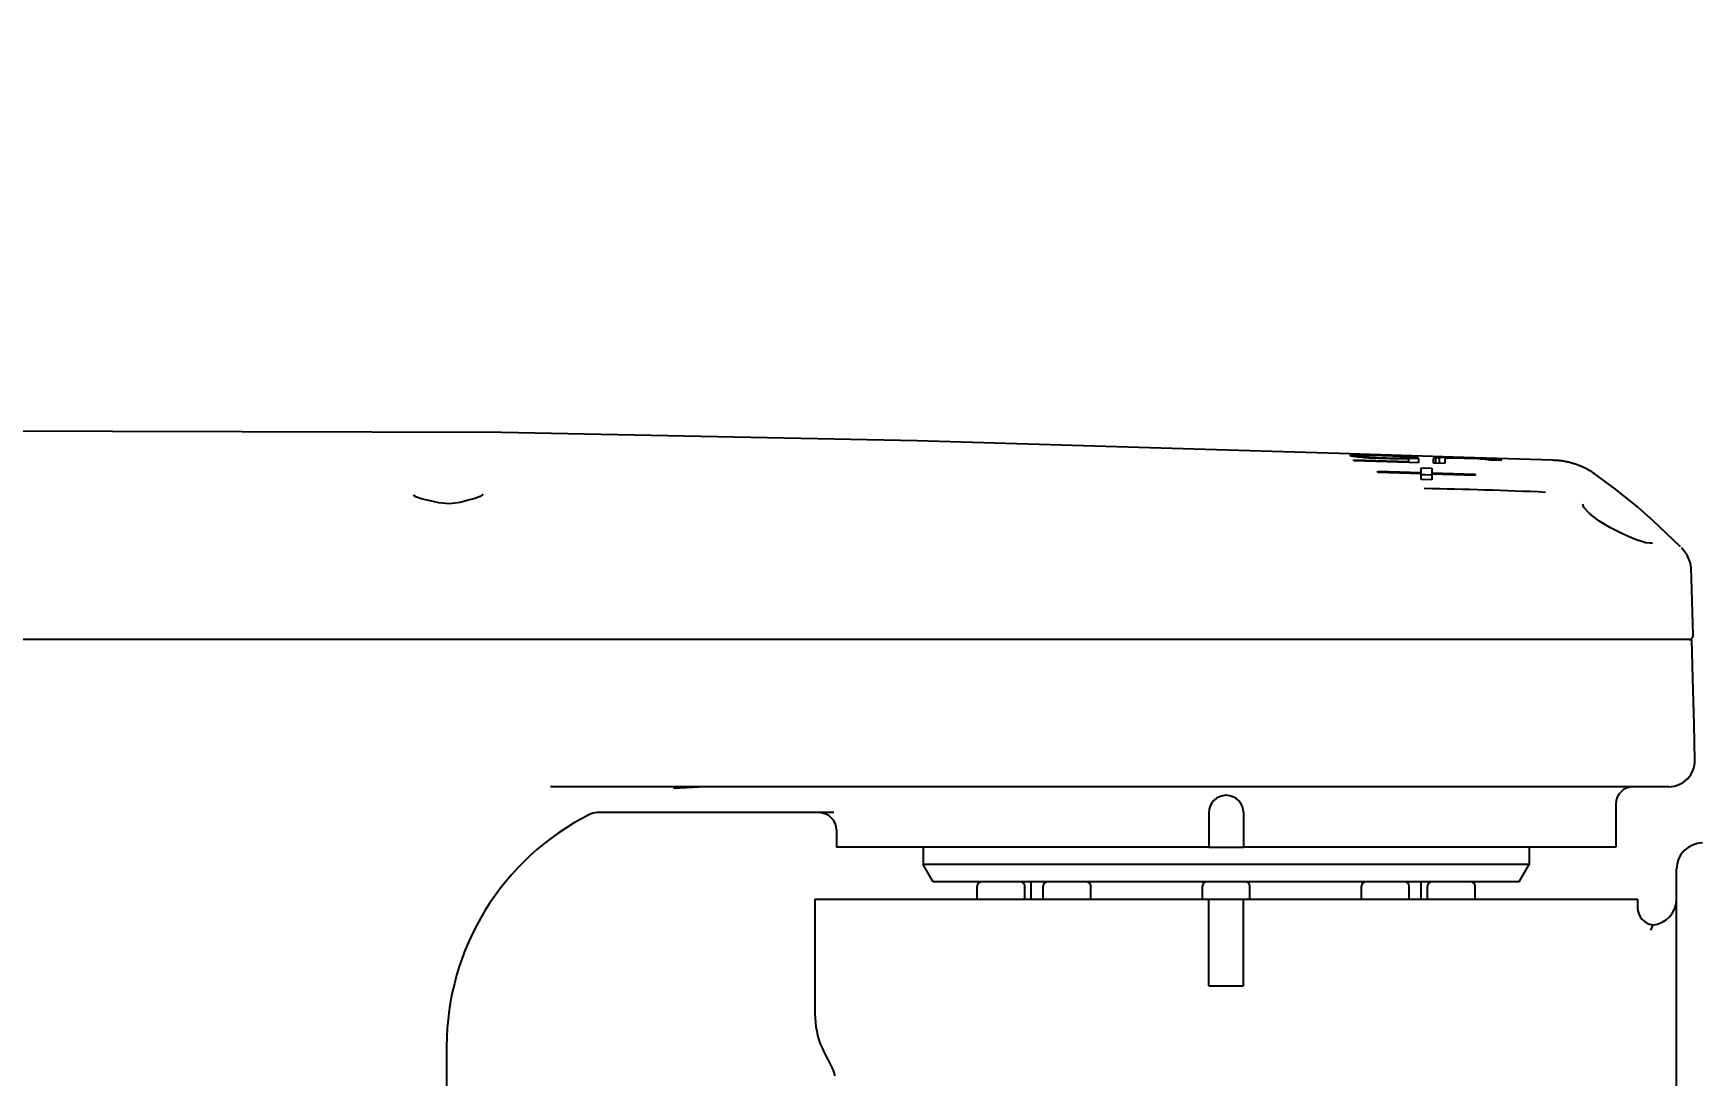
# Model space of a CAD drawing. Header units: millimetres. Extents: x 7426 to 8740, y 124 to 421.
# Drawn here: x 8530.9 to 8537.31, y 202.94 to 206.96 of the extents above; entities that cross this region are included whole.
import ezdxf

# ---------------------------------------------------------------- set-up
doc = ezdxf.new("R2010")
doc.units = ezdxf.units.MM
for name, color, linetype in [('外形图', 7, 'Continuous'), ('尺寸标注', 7, 'Continuous'), ('运动范围', 7, 'Continuous')]:
    doc.layers.add(name, color=color, linetype=linetype)
doc.styles.add('微软雅黑', font='msyh.ttc')
doc.dimstyles.new('尺寸标注_1_30比例', dxfattribs={"dimtxt": 2.1, "dimasz": 1.7, "dimexe": 0.5, "dimexo": 0.4, "dimgap": 0.5, "dimtad": 1, "dimdec": 1, "dimlfac": 30, "dimdsep": 46, "dimtxsty": '微软雅黑', "dimcen": 0.09, "dimadec": 0, "dimazin": 0, "dimtp": 0.01, "dimtm": 0.01, "dimtfac": 1, "dimtdec": 1, "dimtofl": 0, "dimtmove": 0, "dimatfit": 3, "dimfxl": 1, "dimtolj": 1, "dimarcsym": 0})

# ---------------------------------------------------------------- blocks, each defined once
blk = doc.blocks.new('*D1032')
at = {"layer": 'Defpoints', "color": 0}
for p in [(8479.1889, 235.7797), (8424.4634, 214.4979), (8493.6298, 202.302), (8493.6298, 202.302), (8552.9631, 202.302)]:
    blk.add_point(p, dxfattribs=at)
at = {"layer": '尺寸标注', "color": 0, "lineweight": -2}
blk.add_arc((8493.6298, 202.302), 36.4595, 2.67178, 167.32822, dxfattribs=at)
at = {"layer": '尺寸标注', "color": 0}
for points in [[(8457.7805, 210.3557), (8458.3362, 210.2443), (8457.7242, 208.6331)], [(8529.7663, 203.9949), (8530.3328, 204.0082), (8530.0892, 202.302)]]:
    blk.add_solid(points, dxfattribs=at)
at = {"layer": '尺寸标注', "color": 0, "insert": (8501.3478, 239.5612), "char_height": 2.1, "attachment_point": 5, "rotation": 348.29694, "style": '微软雅黑'}
blk.add_mtext('\\A1;+\\A1;170%%d', dxfattribs=at)

msp = doc.modelspace()

# ---------------------------------------------------------------- linework, layer by layer
at = {"layer": '外形图', "linetype": 'Continuous'}
for p, q in [((8535.9267, 205.3382), (8535.4966, 205.3508)), ((8536.4062, 205.3233), (8535.9267, 205.3382)), ((8535.9685, 205.3308), (8535.9734, 205.3313)), ((8535.9685, 205.3292), (8535.9685, 205.3308)), ((8535.9734, 205.3283), (8535.9685, 205.3292)), ((8535.9831, 205.3322), (8535.9831, 205.3265)), ((8535.9851, 205.3262), (8535.9831, 205.3265)), ((8535.9831, 205.3103), (8535.9831, 205.3142)), ((8535.9831, 205.3142), (8536.1946, 205.3077)), ((8536.1946, 205.3038), (8535.9831, 205.3103)), ((8535.9904, 205.3256), (8535.9851, 205.3262)), ((8535.9977, 205.3247), (8535.9904, 205.3256)), ((8535.9977, 205.3325), (8536.005, 205.3327)), ((8536.005, 205.3237), (8535.9977, 205.3247)), ((8536.005, 205.3327), (8536.005, 205.3293)), ((8536.005, 205.3327), (8536.0171, 205.3326)), ((8536.005, 205.3288), (8536.005, 205.3237)), ((8536.005, 205.3285), (8536.0099, 205.3275)), ((8536.0171, 205.3228), (8536.005, 205.3237)), ((8536.0123, 205.3303), (8536.0074, 205.3297)), ((8536.0116, 205.3271), (8536.0123, 205.327)), ((8536.0123, 205.327), (8536.0123, 205.3237)), ((8536.0123, 205.327), (8536.0172, 205.3264)), ((8536.0171, 205.3326), (8536.0293, 205.3325)), ((8536.0172, 205.3264), (8536.022, 205.3258)), ((8536.0342, 205.3308), (8536.0269, 205.3308)), ((8536.0269, 205.3251), (8536.0269, 205.3209)), ((8536.0293, 205.3325), (8536.0415, 205.3323)), ((8536.0488, 205.3308), (8536.0342, 205.3308)), ((8536.0415, 205.3323), (8536.0536, 205.3321)), ((8536.0779, 205.3192), (8536.0415, 205.3209)), ((8536.0417, 205.324), (8536.0488, 205.3234)), ((8536.0585, 205.3306), (8536.0488, 205.3308)), ((8536.0488, 205.3234), (8536.0488, 205.3209)), ((8536.0488, 205.3234), (8536.0682, 205.3225)), ((8536.0536, 205.3321), (8536.0658, 205.3318)), ((8536.0682, 205.3304), (8536.0585, 205.3306)), ((8536.0658, 205.3318), (8536.0779, 205.3315)), ((8536.0779, 205.3302), (8536.0682, 205.3304)), ((8536.0682, 205.3225), (8536.0779, 205.322)), ((8536.0779, 205.3315), (8536.0925, 205.331)), ((8536.0925, 205.3297), (8536.0779, 205.3302)), ((8536.0779, 205.322), (8536.0779, 205.3192)), ((8536.0779, 205.322), (8536.0925, 205.3216)), ((8536.1217, 205.3179), (8536.0779, 205.3192)), ((8536.0925, 205.331), (8536.1071, 205.3306)), ((8536.1071, 205.3293), (8536.0925, 205.3297)), ((8536.0925, 205.3216), (8536.1071, 205.3211)), ((8536.1071, 205.3306), (8536.1217, 205.3301)), ((8536.1217, 205.3288), (8536.1071, 205.3293)), ((8536.1071, 205.3211), (8536.1217, 205.3207)), ((8536.1217, 205.3301), (8536.1338, 205.3297)), ((8536.1314, 205.3284), (8536.1217, 205.3288)), ((8536.1217, 205.3207), (8536.1217, 205.3179)), ((8536.1217, 205.3207), (8536.1314, 205.3206)), ((8536.1581, 205.3173), (8536.1217, 205.3179)), ((8536.1508, 205.3276), (8536.1314, 205.3284)), ((8536.1314, 205.3206), (8536.1411, 205.3204)), ((8536.1338, 205.3297), (8536.146, 205.3292)), ((8536.1411, 205.3204), (8536.1508, 205.3203)), ((8536.146, 205.3292), (8536.1509, 205.329)), ((8536.1581, 205.3272), (8536.1508, 205.3276)), ((8536.1508, 205.3203), (8536.1606, 205.3205)), ((8536.1508, 205.3203), (8536.1508, 205.3173)), ((8536.1509, 205.329), (8536.1581, 205.3288)), ((8536.1581, 205.3288), (8536.1581, 205.3263)), ((8536.1581, 205.3288), (8536.1703, 205.3281)), ((8536.1727, 205.3263), (8536.1581, 205.3272)), ((8536.1703, 205.3175), (8536.1581, 205.3173)), ((8536.1606, 205.3205), (8536.1703, 205.3207)), ((8536.1703, 205.3281), (8536.1824, 205.3275)), ((8536.1703, 205.3207), (8536.18, 205.3209)), ((8536.1824, 205.3177), (8536.1703, 205.3175)), ((8536.1776, 205.3258), (8536.1727, 205.3263)), ((8536.1824, 205.3251), (8536.1776, 205.3258)), ((8536.18, 205.3209), (8536.18, 205.3179)), ((8536.18, 205.3209), (8536.197, 205.3204)), ((8536.1824, 205.3275), (8536.1874, 205.3272)), ((8536.1873, 205.3245), (8536.1824, 205.3251)), ((8536.1946, 205.3179), (8536.1824, 205.3177)), ((8536.1948, 205.3243), (8536.1873, 205.3245)), ((8536.1874, 205.3272), (8536.1946, 205.3269)), ((8536.1946, 205.3269), (8536.1946, 205.3245)), ((8536.1946, 205.3269), (8536.2019, 205.3263)), ((8536.1946, 205.3038), (8536.1946, 205.3179)), ((8536.231, 205.3027), (8536.1946, 205.3038)), ((8536.2165, 205.3236), (8536.1948, 205.3243)), ((8536.197, 205.3204), (8536.231, 205.3193)), ((8536.2019, 205.3263), (8536.2092, 205.3256)), ((8536.2092, 205.3256), (8536.2165, 205.325)), ((8536.231, 205.3231), (8536.2165, 205.3236)), ((8536.231, 205.3193), (8536.231, 205.3027)), ((8536.2894, 205.3009), (8536.2894, 205.3197)), ((8536.3331, 205.2995), (8536.2894, 205.3009)), ((8536.2967, 205.3214), (8536.3015, 205.3218)), ((8536.2967, 205.3214), (8536.2967, 205.3009)), ((8536.3113, 205.3223), (8536.3113, 205.3002)), ((8536.3331, 205.3225), (8536.3404, 205.3226)), ((8536.3331, 205.3183), (8536.3331, 205.2995)), ((8536.3404, 205.3226), (8536.3404, 205.3203)), ((8536.3404, 205.3226), (8536.3501, 205.3224)), ((8536.355, 205.3203), (8536.3404, 205.3197)), ((8536.3501, 205.3224), (8536.3599, 205.3223)), ((8536.3599, 205.3223), (8536.3696, 205.3221)), ((8536.3696, 205.3221), (8536.3696, 205.3202)), ((8536.3696, 205.3221), (8536.3817, 205.3218)), ((8536.406, 205.3196), (8536.3769, 205.3202)), ((8536.3817, 205.3218), (8536.3939, 205.3215)), ((8536.3939, 205.3215), (8536.406, 205.3212)), ((8536.406, 205.3212), (8536.4352, 205.3203)), ((8536.4352, 205.3187), (8536.406, 205.3196)), ((8536.7488, 205.3122), (8536.4062, 205.3233)), ((8536.4352, 205.3203), (8536.4595, 205.3193)), ((8536.4644, 205.3175), (8536.4352, 205.3187)), ((8536.4595, 205.3193), (8536.4644, 205.3191)), ((8536.4644, 205.3191), (8536.4717, 205.3189)), ((8536.4717, 205.3189), (8536.4717, 205.3161)), ((8536.4717, 205.3189), (8536.4911, 205.3179)), ((8536.4911, 205.3179), (8536.5008, 205.3174)), ((8536.496, 205.3151), (8536.4911, 205.3156)), ((8536.5008, 205.3146), (8536.496, 205.3151)), ((8536.5008, 205.3174), (8536.5008, 205.3146)), ((8536.5008, 205.3174), (8536.5106, 205.3168)), ((8536.5519, 205.3113), (8536.5081, 205.3128)), ((8536.5106, 205.3168), (8536.5203, 205.3161)), ((8536.5203, 205.3161), (8536.53, 205.3153)), ((8536.53, 205.3153), (8536.53, 205.3121)), ((8536.5446, 205.3135), (8536.5446, 205.3113)), ((8536.7532, 205.312), (8536.7488, 205.3122)), ((8536.7559, 205.3119), (8536.7532, 205.312)), ((8536.7577, 205.3118), (8536.7559, 205.3119)), ((8536.7593, 205.3117), (8536.7577, 205.3118)), ((8536.7635, 205.3115), (8536.7618, 205.3116)), ((8536.7652, 205.3114), (8536.7635, 205.3115)), ((8536.7668, 205.3112), (8536.7652, 205.3114)), ((8536.7685, 205.3111), (8536.7668, 205.3112)), ((8536.7702, 205.311), (8536.7685, 205.3111)), ((8536.7719, 205.3108), (8536.7702, 205.311)), ((8536.7736, 205.3106), (8536.7719, 205.3108)), ((8536.7753, 205.3104), (8536.7736, 205.3106)), ((8536.777, 205.3102), (8536.7753, 205.3104)), ((8536.7788, 205.31), (8536.777, 205.3102)), ((8536.7806, 205.3098), (8536.7788, 205.31)), ((8536.7824, 205.3096), (8536.7806, 205.3098)), ((8536.7843, 205.3093), (8536.7824, 205.3096)), ((8536.7862, 205.309), (8536.7843, 205.3093)), ((8536.7881, 205.3087), (8536.7862, 205.309)), ((8536.7901, 205.3084), (8536.7881, 205.3087)), ((8536.792, 205.3081), (8536.7901, 205.3084)), ((8536.7941, 205.3077), (8536.792, 205.3081)), ((8536.7961, 205.3073), (8536.7941, 205.3077)), ((8536.7982, 205.3069), (8536.7961, 205.3073)), ((8536.8003, 205.3065), (8536.7982, 205.3069)), ((8536.8025, 205.306), (8536.8003, 205.3065)), ((8536.8048, 205.3056), (8536.8025, 205.306)), ((8536.8071, 205.305), (8536.8048, 205.3056)), ((8536.8094, 205.3045), (8536.8071, 205.305)), ((8536.8118, 205.3039), (8536.8094, 205.3045)), ((8536.8143, 205.3033), (8536.8118, 205.3039)), ((8536.0749, 205.2655), (8536.0749, 205.2705)), ((8536.0749, 205.2705), (8536.2415, 205.2654)), ((8536.2415, 205.2603), (8536.0749, 205.2655)), ((8536.2415, 205.238), (8536.2415, 205.2837)), ((8536.2415, 205.2837), (8536.2832, 205.2824)), ((8536.2415, 205.2582), (8536.2554, 205.2578)), ((8536.2832, 205.2367), (8536.2415, 205.238)), ((8536.2554, 205.2578), (8536.2832, 205.2569)), ((8536.2832, 205.2824), (8536.2832, 205.2367)), ((8536.2832, 205.2641), (8536.4499, 205.2588)), ((8536.4499, 205.2537), (8536.2832, 205.259)), ((8536.4499, 205.2588), (8536.4499, 205.2537)), ((8536.9071, 205.2614), (8536.9029, 205.2643)), ((8536.9898, 205.2016), (8536.907, 205.2615)), ((8532.3989, 205.1628), (8532.3756, 205.1704)), ((8532.4104, 205.1603), (8532.3989, 205.1628)), ((8532.4231, 205.1575), (8532.4103, 205.1603)), ((8532.5904, 205.163), (8532.5798, 205.1603)), ((8532.6001, 205.1655), (8532.5903, 205.163)), ((8532.62, 205.1728), (8532.6001, 205.1655)), ((8532.6292, 205.1787), (8532.62, 205.1728)), ((8536.8678, 205.1311), (8536.8632, 205.1428)), ((8537.0766, 205.0039), (8537.063, 205.0087)), ((8537.0831, 205.0017), (8537.0766, 205.0039)), ((8537.1069, 204.9951), (8537.0831, 205.0017)), ((8537.1233, 204.993), (8537.1069, 204.9951)), ((8537.1285, 204.9932), (8537.1233, 204.993)), ((8537.1286, 204.9932), (8537.1285, 204.9932)), ((8537.1313, 204.9936), (8537.1286, 204.9932)), ((8537.1305, 204.9926), (8537.1313, 204.9936)), ((8537.2394, 204.9786), (8537.2393, 204.9787)), ((8537.2592, 204.9567), (8537.2431, 204.9749)), ((8537.2619, 204.9531), (8537.2592, 204.9566)), ((8537.2619, 204.9531), (8537.2621, 204.9528)), ((8537.2672, 204.9448), (8537.2621, 204.9528)), ((8537.2835, 204.6228), (8526.5843, 204.6228)), ((8537.1948, 204.0562), (8532.8907, 204.0562)), ((8533.4866, 204.0562), (8533.3639, 204.0487)), ((8533.981, 203.9562), (8533.0686, 203.9562)), ((8535.4245, 203.9562), (8535.4245, 203.8228)), ((8535.5579, 203.9562), (8535.5579, 203.8228)), ((8536.9912, 203.9895), (8536.9912, 203.8228)), ((8533.9912, 203.8895), (8533.9912, 203.8228)), ((8535.4245, 203.8228), (8533.9912, 203.8228)), ((8534.3245, 203.8228), (8534.3245, 203.7562)), ((8535.4245, 203.8228), (8535.5579, 203.8228)), ((8536.9912, 203.8228), (8535.5579, 203.8228)), ((8536.6579, 203.8228), (8536.6579, 203.7562)), ((8536.6579, 203.7562), (8534.3245, 203.7562)), ((8534.363, 203.6895), (8534.3245, 203.7562)), ((8536.6194, 203.6895), (8536.6579, 203.7562)), ((8536.6194, 203.6895), (8534.363, 203.6895)), ((8534.7412, 203.6228), (8534.7412, 203.6895)), ((8536.2412, 203.6228), (8536.2412, 203.6895)), ((8537.2245, 200.8395), (8537.2245, 203.7395)), ((8533.9079, 203.6228), (8537.0745, 203.6228)), ((8533.9079, 203.6228), (8533.9079, 203.1995)), ((8534.5329, 203.6228), (8534.5329, 203.6728)), ((8534.7162, 203.6228), (8534.7162, 203.6728)), ((8534.7867, 203.6228), (8534.7867, 203.6728)), ((8534.9701, 203.6228), (8534.9701, 203.6728)), ((8535.3995, 203.6228), (8535.3995, 203.6728)), ((8535.4245, 203.2895), (8535.4245, 203.6228)), ((8535.5579, 203.2895), (8535.5579, 203.6228)), ((8535.5829, 203.6228), (8535.5829, 203.6728)), ((8536.0124, 203.6228), (8536.0124, 203.6728)), ((8536.1957, 203.6228), (8536.1957, 203.6728)), ((8536.2662, 203.6228), (8536.2662, 203.6728)), ((8536.4495, 203.6228), (8536.4495, 203.6728)), ((8537.0745, 203.6228), (8537.0745, 203.5904)), ((8537.1331, 203.5243), (8537.1238, 203.5035)), ((8535.4245, 203.2895), (8535.5579, 203.2895)), ((8532.4912, 203.0562), (8532.4912, 201.5228))]:
    msp.add_line(p, q, dxfattribs=at)
for points in [[(8535.4965, 205.3508), (8534.3018, 205.3869), (8532.702, 205.4189), (8530.7043, 205.4238), (8529.141, 205.4053), (8527.9557, 205.3641), (8527.012, 205.2948), (8526.284, 205.2059)], [(8536.7618, 205.3116), (8536.761, 205.3116), (8536.7593, 205.3117)], [(8536.9029, 205.2643), (8536.9002, 205.2661), (8536.8979, 205.2675), (8536.8959, 205.2688), (8536.894, 205.27), (8536.8922, 205.2711), (8536.8905, 205.2721), (8536.8888, 205.2731), (8536.8871, 205.2741), (8536.8855, 205.275), (8536.8839, 205.2759), (8536.8823, 205.2768), (8536.8806, 205.2777), (8536.879, 205.2786), (8536.8774, 205.2794), (8536.8758, 205.2803), (8536.8742, 205.2811), (8536.8725, 205.2819), (8536.8709, 205.2827), (8536.8693, 205.2835), (8536.8676, 205.2843), (8536.866, 205.285), (8536.8643, 205.2858), (8536.8627, 205.2865), (8536.861, 205.2873), (8536.8593, 205.288), (8536.8577, 205.2887), (8536.856, 205.2894), (8536.8543, 205.2901), (8536.8527, 205.2907), (8536.851, 205.2914), (8536.8493, 205.2921), (8536.8477, 205.2927), (8536.846, 205.2933), (8536.8444, 205.2939), (8536.8428, 205.2945), (8536.8412, 205.2951), (8536.8396, 205.2957), (8536.838, 205.2962), (8536.8364, 205.2967), (8536.8349, 205.2972), (8536.8334, 205.2977), (8536.8319, 205.2982), (8536.8304, 205.2987), (8536.829, 205.2991), (8536.8276, 205.2996), (8536.8262, 205.3), (8536.8248, 205.3004), (8536.8234, 205.3008), (8536.8221, 205.3012), (8536.8207, 205.3016), (8536.8194, 205.3019), (8536.8181, 205.3023), (8536.8168, 205.3026), (8536.8143, 205.3033)], [(8532.3756, 205.1704), (8532.3644, 205.1769), (8532.3634, 205.178)], [(8532.6299, 205.1788), (8532.6299, 205.1791), (8532.6292, 205.1787)], [(8537.2393, 204.9787), (8537.1842, 205.032), (8537.1341, 205.0795), (8537.0739, 205.1333), (8536.9898, 205.2016)], [(8532.5798, 205.1603), (8532.543, 205.1504), (8532.5025, 205.1449), (8532.4614, 205.1488), (8532.4231, 205.1575)], [(8537.063, 205.0087), (8537.0186, 205.0274), (8536.9707, 205.0517), (8536.9258, 205.079), (8536.8902, 205.1061), (8536.8678, 205.1311)], [(8537.2809, 204.897), (8537.2784, 204.9165), (8537.2672, 204.9448)], [(8537.2884, 204.64), (8537.2859, 204.7276), (8537.2821, 204.859), (8537.2809, 204.897)], [(8537.2949, 204.1584), (8537.2918, 204.2959), (8537.2875, 204.4727), (8537.2835, 204.6228)]]:
    msp.add_lwpolyline(points, dxfattribs=at)
for centre, radius, start, end in [((8536.0398, 204.627), 0.7074, 94.59217, 95.38264), ((8535.839, 204.6032), 0.7375, 78.73079, 79.49993), ((8536.0533, 202.8872), 2.4459, 91.30112, 91.64283), ((8535.9785, 205.1834), 0.1475, 77.01111, 77.71116), ((8536.0394, 204.8136), 0.5174, 92.46916, 93.00806), ((8535.1291, 193.6387), 11.7178, 85.53451, 85.65374), ((8536.0716, 204.0395), 1.2922, 91.98379, 92.41522), ((8535.953, 204.8012), 0.529, 81.97531, 82.50654), ((8535.5561, 199.0596), 6.2832, 85.56703, 85.70257), ((8536.0836, 204.2154), 1.1175, 82.41944, 83.17308), ((8536.3366, 205.1358), 0.1899, 102.1269, 104.38717), ((8536.37, 204.2268), 1.0971, 93.07168, 93.58031), ((8536.359, 201.0051), 4.3175, 90.34387, 90.63388), ((8536.3892, 205.0361), 0.2877, 99.76269, 101.23947), ((8536.359, 201.0848), 4.2355, 89.75767, 90.05358), ((8536.2157, 201.0638), 4.2609, 86.35921, 86.65391), ((8536.4383, 204.795), 0.5233, 84.21251, 84.74729), ((8536.4321, 205.0232), 0.2994, 75.28763, 76.72587), ((8536.3997, 204.2061), 1.1169, 82.54428, 83.29814), ((8536.4911, 205.1217), 0.1992, 72.23539, 74.42487), ((8537.2717, 204.6395), 0.0167, 270, 1.57171), ((8537.1949, 204.1562), 0.1, 270, 1.24633), ((8535.4912, 203.9562), 0.0667, 0, 180), ((8537.0579, 203.9895), 0.0667, 90, 180), ((8533.4912, 203.0562), 1, 116.7655, 180), ((8533.0709, 203.8895), 0.0667, 90, 116.7655), ((8533.9245, 203.8895), 0.0667, 0, 90), ((8537.3245, 203.7395), 0.1, 90, 180), ((8534.5495, 203.6728), 0.0167, 90, 180), ((8534.6995, 203.6728), 0.0167, 0, 90), ((8534.8034, 203.6728), 0.0167, 90, 180), ((8534.9534, 203.6728), 0.0167, 0, 90), ((8535.4162, 203.6728), 0.0167, 90, 180), ((8535.5662, 203.6728), 0.0167, 0, 90), ((8536.029, 203.6728), 0.0167, 90, 180), ((8536.179, 203.6728), 0.0167, 0, 90), ((8536.2829, 203.6728), 0.0167, 90, 180), ((8536.4329, 203.6728), 0.0167, 0, 90), ((8537.1245, 203.6239), 0.1, 274.8883, 0), ((8537.1412, 203.5904), 0.0667, 180, 262.98208)]:
    msp.add_arc(centre, radius, start, end, dxfattribs=at)
msp.add_open_spline([(8536.7204, 205.1889), (8536.5649, 205.1964), (8536.4092, 205.1998), (8536.2536, 205.2035)], degree=3, dxfattribs=at)
msp.add_open_spline([(8533.9079, 203.1995), (8533.9079, 203.1546), (8533.9178, 203.062), (8533.9732, 202.9872), (8533.9852, 202.944)], degree=3, knots=[0, 0, 0, 0, 0.500048, 1, 1, 1, 1], dxfattribs=at)
at = {"layer": '运动范围'}
msp.add_arc((8493.5579, 202.2895), 70.2333, 190, 30.822489, dxfattribs=at)

# ---------------------------------------------------------------- dimensions: what is measured, and where the dimension line sits
at = {"layer": '尺寸标注'}
dim = msp.add_angular_dim_2l(base=(8479.1889, 235.7797), line1=((8493.6298, 202.302), (8552.9631, 202.302)), line2=((8493.6298, 202.302), (8424.4634, 214.4979)), text='\\A1;+<>', dimstyle='尺寸标注_1_30比例', dxfattribs=at)
dim.commit()
dim.dimension.update_dxf_attribs({"geometry": '*D1032', "text_midpoint": (8501.0252, 238.0036), "dimtype": 162})

doc.saveas('drawing.dxf')
